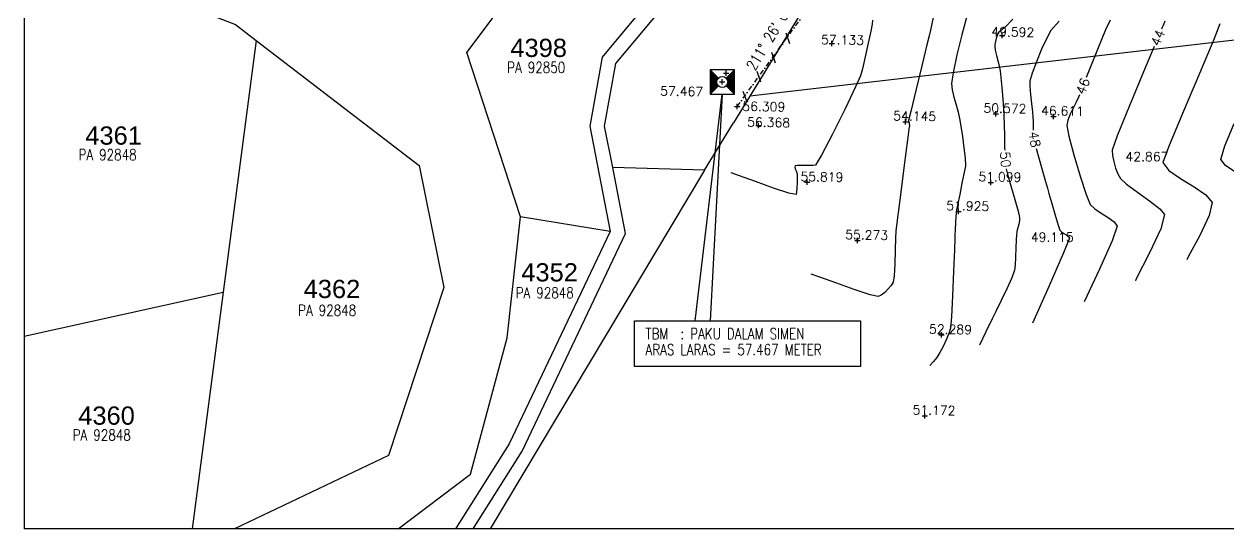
# Model space of a CAD drawing. Header units: metres. Extents: x -750 to 1235, y -4011 to -2636.
# Drawn here: x -749.5 to -253.8, y -4010.6 to -3802.9 of the extents above; entities that cross this region are included whole.
import ezdxf
from ezdxf.enums import TextEntityAlignment as Align

# ---------------------------------------------------------------- set-up
doc = ezdxf.new("R2010")
doc.units = ezdxf.units.M
doc.header["$MEASUREMENT"] = 0
doc.linetypes.add('DASHDOT', pattern=[1, 0.5, -0.25, 0, -0.25])
doc.layers.get('0').update_dxf_attribs({"linetype": 'CONTINUOUS'})
for name, color, linetype in [('BORDER', 1, 'CONTINUOUS'), ('EDIT2', 7, 'CONTINUOUS'), ('GL', 7, 'CONTINUOUS'), ('HEIGHT', 2, 'CONTINUOUS'), ('LOTS', 8, 'CONTINUOUS'), ('MAJANN', 6, 'CONTINUOUS'), ('MAJOR', 6, 'CONTINUOUS'), ('MINANN', 91, 'CONTINUOUS'), ('MINOR', 91, 'CONTINUOUS'), ('PTS', 1, 'CONTINUOUS')]:
    doc.layers.add(name, color=color, linetype=linetype)
doc.styles.get("Standard").update_dxf_attribs({"font": 'simplex.shx', "height": 1.5})
doc.styles.add('T', font='arial.ttf', dxfattribs={"height": 1.5})

# ---------------------------------------------------------------- blocks, each defined once
blk = doc.blocks.new('CROSS')
at = {"linetype": 'Continuous'}
for p, q in [((-0.5, 0), (0.5, 0)), ((0, -0.5), (0, 0.5))]:
    blk.add_line(p, q, dxfattribs=at)

msp = doc.modelspace()

# ---------------------------------------------------------------- linework, layer by layer
at = {"layer": 'BORDER', "color": 7}
msp.add_line((1235.49, -4010.63), (-749.54, -4010.63), dxfattribs=at)
at = {"layer": 'EDIT2', "color": 7}
msp.add_line((-749.54, -2635.63), (-749.54, -4010.63), dxfattribs=at)
at = {"layer": 'EDIT2'}
for p, q in [((-435.91, -3806.51), (-434.32, -3810.9)), ((-441.77, -3814.36), (-440.18, -3818.75)), ((-467.02, -3821.68), (-463.61, -3825.09)), ((-457.02, -3821.68), (-467.02, -3821.68)), ((-467.02, -3821.68), (-467.02, -3831.68)), ((-467.02, -3821.86), (-466.84, -3821.86)), ((-467.02, -3822.18), (-466.52, -3822.18)), ((-457.02, -3821.68), (-460.43, -3825.09)), ((-457.51, -3822.18), (-457.02, -3822.18)), ((-457.2, -3821.86), (-457.02, -3821.86)), ((-457.02, -3831.68), (-457.02, -3821.68)), ((-467.02, -3822.49), (-466.21, -3822.49)), ((-467.02, -3822.8), (-465.9, -3822.8)), ((-467.02, -3823.11), (-465.59, -3823.11)), ((-467.02, -3823.43), (-465.27, -3823.43)), ((-467.02, -3823.74), (-464.96, -3823.74)), ((-467.02, -3824.05), (-464.65, -3824.05)), ((-467.02, -3824.36), (-464.34, -3824.36)), ((-467.02, -3824.68), (-464.02, -3824.68)), ((-467.02, -3824.99), (-463.71, -3824.99)), ((-467.02, -3825.3), (-463.8, -3825.3)), ((-467.02, -3825.61), (-464, -3825.61)), ((-467.02, -3825.93), (-464.14, -3825.93)), ((-467.02, -3826.24), (-464.22, -3826.24)), ((-467.02, -3826.55), (-464.26, -3826.55)), ((-467.02, -3826.86), (-464.26, -3826.86)), ((-460.33, -3824.99), (-457.02, -3824.99)), ((-460.24, -3825.3), (-457.02, -3825.3)), ((-460.04, -3825.61), (-457.02, -3825.61)), ((-460.01, -3824.68), (-457.02, -3824.68)), ((-459.9, -3825.93), (-457.02, -3825.93)), ((-459.81, -3826.24), (-457.02, -3826.24)), ((-459.78, -3826.86), (-457.02, -3826.86)), ((-459.77, -3826.55), (-457.02, -3826.55)), ((-459.7, -3824.36), (-457.02, -3824.36)), ((-459.39, -3824.05), (-457.02, -3824.05)), ((-459.08, -3823.74), (-457.02, -3823.74)), ((-458.76, -3823.43), (-457.02, -3823.43)), ((-458.45, -3823.11), (-457.02, -3823.11)), ((-458.14, -3822.8), (-457.02, -3822.8)), ((-457.83, -3822.49), (-457.02, -3822.49)), ((-447.84, -3822.28), (-446.25, -3826.67)), ((-467.02, -3827.18), (-464.21, -3827.18)), ((-467.02, -3827.49), (-464.12, -3827.49)), ((-467.02, -3827.8), (-463.97, -3827.8)), ((-467.02, -3828.11), (-463.75, -3828.11)), ((-463.61, -3828.27), (-467.02, -3831.68)), ((-467.02, -3828.43), (-463.76, -3828.43)), ((-467.02, -3828.74), (-464.08, -3828.74)), ((-467.02, -3829.05), (-464.39, -3829.05)), ((-467.02, -3829.36), (-464.7, -3829.36)), ((-467.02, -3829.68), (-465.01, -3829.68)), ((-467.02, -3829.99), (-465.33, -3829.99)), ((-467.02, -3830.3), (-465.64, -3830.3)), ((-467.02, -3830.61), (-465.95, -3830.61)), ((-467.02, -3830.93), (-466.26, -3830.93)), ((-467.02, -3831.24), (-466.58, -3831.24)), ((-467.02, -3831.55), (-466.89, -3831.55)), ((-467.02, -3831.68), (-457.02, -3831.68)), ((-460.43, -3828.27), (-457.02, -3831.68)), ((-460.28, -3828.11), (-457.02, -3828.11)), ((-460.27, -3828.43), (-457.02, -3828.43)), ((-460.07, -3827.8), (-457.02, -3827.8)), ((-459.96, -3828.74), (-457.02, -3828.74)), ((-459.92, -3827.49), (-457.02, -3827.49)), ((-459.82, -3827.18), (-457.02, -3827.18)), ((-459.65, -3829.05), (-457.02, -3829.05)), ((-459.34, -3829.36), (-457.02, -3829.36)), ((-459.02, -3829.68), (-457.02, -3829.68)), ((-458.71, -3829.99), (-457.02, -3829.99)), ((-458.4, -3830.3), (-457.02, -3830.3)), ((-458.09, -3830.61), (-457.02, -3830.61)), ((-457.77, -3830.93), (-457.02, -3830.93)), ((-457.46, -3831.24), (-457.02, -3831.24)), ((-457.15, -3831.55), (-457.02, -3831.55)), ((-453.5, -3830.52), (-451.91, -3834.91))]:
    msp.add_line(p, q, dxfattribs=at)
at = {"layer": 'EDIT2', "linetype": 'DASHDOT', "ltscale": 4}
msp.add_lwpolyline([(-455.89, -3836.73), (-426.52, -3796.22), (-405.83, -3769.67), (-431.84, -3720.74), (-442.71, -3709.99), (-476.32, -3642.26), (-494.48, -3608.25), (-518.48, -3568.87), (-542.96, -3520.78), (-577.37, -3468.59), (-607.34, -3415.88), (-581.87, -3341.48)], dxfattribs=at)
at = {"layer": 'EDIT2'}
msp.add_lwpolyline([(-498.21, -3925.05), (-405.05, -3925.05), (-405.05, -3943.74), (-498.21, -3943.74)], close=True, dxfattribs=at)
msp.add_circle((-462.02, -3826.68), 2.25, dxfattribs=at)
at = {"layer": 'GL', "color": 10}
for p in [(260.58, -3750.08), (-409.26, -3764.91)]:
    msp.add_line(p, (-450.7, -3832.56), dxfattribs=at)
at = {"layer": 'GL'}
msp.add_line((-450.7, -3832.56), (-457.45, -3843.53), dxfattribs=at)
at = {"layer": 'HEIGHT', "color": 7}
for p, q in [((-473.15, -3925.05), (-462.02, -3831.68)), ((-462.02, -3831.68), (-467, -3925.05))]:
    msp.add_line(p, q, dxfattribs=at)
at = {"layer": 'LOTS', "color": 7}
for p, q in [((-749.54, -3769.39), (-662.5, -3803.06)), ((-472.69, -3769.9), (-511.51, -3816.52)), ((-505.86, -3819.13), (-467.45, -3773.02)), ((-567.18, -3814.59), (-544.84, -3784.7)), ((-662.5, -3803.06), (-653.94, -3809.62)), ((-653.94, -3809.62), (-667.59, -3913.16)), ((-653.94, -3809.62), (-586.82, -3861.07)), ((-545.16, -3882.23), (-567.18, -3814.59)), ((-511.51, -3816.52), (-516.59, -3844.9)), ((-510.47, -3844.85), (-505.86, -3819.13)), ((-516.59, -3844.9), (-508.14, -3888.23)), ((-507.16, -3861.89), (-510.47, -3844.85)), ((-469.38, -3863.04), (-457.45, -3843.53)), ((-586.82, -3861.07), (-576.67, -3911.29)), ((-469.38, -3863.04), (-557.63, -4010.63)), ((-469.38, -3863.04), (-507.16, -3861.89)), ((-501.88, -3889.03), (-507.16, -3861.89)), ((-550.62, -3931.94), (-545.16, -3882.23)), ((-508.14, -3888.23), (-545.16, -3882.23)), ((-508.14, -3888.23), (-549.73, -3975.64)), ((-544.44, -3978.57), (-501.88, -3889.03)), ((-576.67, -3911.29), (-599.47, -3980.48)), ((-749.54, -3931.28), (-667.59, -3913.16)), ((-667.59, -3913.16), (-680.36, -4010.63)), ((-565.77, -3988.14), (-550.62, -3931.94)), ((-549.73, -3975.64), (-571.83, -4010.63)), ((-599.47, -3980.48), (-662.86, -4010.63)), ((-564.67, -4010.63), (-544.44, -3978.57)), ((-595.44, -4010.63), (-565.77, -3988.14))]:
    msp.add_line(p, q, dxfattribs=at)
at = {"layer": 'MAJOR'}
for points in [[(-342.43, -3800.89), (-345.57, -3804.06), (-345.57, -3804.06), (-346.13, -3804.55), (-346.8, -3805.1), (-347.5, -3805.67), (-348.11, -3806.25), (-348.55, -3806.81), (-348.55, -3806.81), (-348.89, -3807.61), (-349.23, -3808.77), (-349.54, -3810.06), (-349.76, -3811.26), (-349.85, -3812.13), (-349.85, -3812.13), (-349.64, -3813.57), (-349.12, -3815.84), (-348.47, -3818.39), (-347.9, -3820.66), (-347.57, -3822.11), (-347.57, -3822.11), (-347.27, -3824.81), (-346.9, -3829), (-346.52, -3833.7), (-346.22, -3837.9), (-346.03, -3840.61), (-346.03, -3840.61), (-345.91, -3844.27), (-345.84, -3848.88), (-345.75, -3853.8), (-345.72, -3854.77)], [(-249.56, -3891.09), (-248.51, -3889.02), (-244.78, -3882.1), (-241.71, -3875.7), (-240.78, -3871.49), (-240.78, -3871.49), (-242.73, -3868.93), (-246.53, -3866.33), (-250.94, -3863.71), (-254.75, -3861.11), (-256.72, -3858.53), (-256.72, -3858.53), (-255.13, -3852.92), (-251.2, -3843.83)], [(-345.13, -3862.42), (-344.54, -3864.68), (-343.14, -3869.49), (-341.52, -3875.01), (-340.17, -3879.82), (-339.58, -3882.48), (-339.58, -3882.48), (-339.66, -3883.75), (-339.95, -3885.22), (-340.32, -3886.77), (-340.68, -3888.25), (-340.91, -3889.53), (-340.91, -3889.53), (-341.03, -3891.6), (-341.14, -3894.97), (-341.25, -3898.77), (-341.41, -3902.12), (-341.64, -3904.16), (-341.64, -3904.16), (-342.8, -3907.34), (-344.84, -3911.8), (-347.22, -3916.68), (-349.42, -3921.11), (-350.91, -3924.21), (-350.91, -3924.21), (-353.49, -3929.58), (-356.13, -3934.98)]]:
    msp.add_lwpolyline(points, dxfattribs=at)
at = {"layer": 'MINOR'}
for points in [[(-400.15, -3801.24), (-400.33, -3802.9), (-400.33, -3802.9), (-400.91, -3805.82), (-401.95, -3810.77), (-403.17, -3816.4), (-404.31, -3821.33), (-405.07, -3824.18), (-405.07, -3824.18), (-407.14, -3828.7), (-411.47, -3837.71), (-416.63, -3848.12), (-421.18, -3856.87), (-423.66, -3860.89), (-423.66, -3860.89), (-424.77, -3861.06), (-426.82, -3861.07), (-429.15, -3861.05), (-431.12, -3861.08), (-432.07, -3861.26), (-432.07, -3861.26), (-432.12, -3861.72), (-431.94, -3862.44), (-431.64, -3863.28), (-431.34, -3864.1), (-431.18, -3864.79), (-431.18, -3864.79), (-431.15, -3865.97), (-431.17, -3867.99), (-431.26, -3870.22), (-431.42, -3872.09), (-431.66, -3872.97), (-431.66, -3872.97), (-434.67, -3872.4), (-440.95, -3870.35), (-448.4, -3867.7), (-454.92, -3865.3), (-458.39, -3864.04), (-458.39, -3864.04)], [(-375.13, -3800.15), (-376.31, -3805.42), (-376.81, -3807.67), (-376.81, -3807.67), (-377.72, -3811.37), (-379.83, -3819.99), (-382.34, -3830.23), (-384.44, -3838.85), (-385.32, -3842.55), (-385.32, -3842.55), (-385.31, -3842.72), (-385.26, -3842.93), (-385.2, -3843.14), (-385.14, -3843.34), (-385.1, -3843.52), (-385.1, -3843.52), (-385.07, -3843.73), (-385.02, -3844.02), (-384.98, -3844.34), (-384.95, -3844.63), (-384.94, -3844.84), (-384.94, -3844.84), (-384.97, -3845.06), (-385.02, -3845.32), (-385.08, -3845.59), (-385.14, -3845.84), (-385.18, -3846.06), (-385.18, -3846.06), (-385.76, -3850.52), (-387.1, -3860.88), (-388.69, -3873.2), (-390.02, -3883.56), (-390.59, -3888.02), (-390.59, -3888.02), (-390.7, -3890.89), (-390.81, -3895.87), (-390.98, -3901.53), (-391.26, -3906.43), (-391.69, -3909.14), (-391.69, -3909.14), (-392.48, -3910.43), (-393.68, -3911.89), (-395.09, -3913.28), (-396.53, -3914.38), (-397.8, -3914.96), (-397.8, -3914.96), (-401.19, -3914.23), (-407.7, -3912.1), (-415.28, -3909.41), (-421.86, -3907.01), (-425.36, -3905.74), (-425.36, -3905.74)], [(-361.46, -3800.1), (-363.44, -3807.3), (-365.43, -3815.57), (-366.96, -3822.92), (-367.59, -3827.34), (-367.59, -3827.34), (-367.32, -3829.94), (-366.64, -3832.95), (-365.76, -3836.1), (-364.91, -3839.12), (-364.3, -3841.73), (-364.3, -3841.73), (-363.78, -3844.88), (-363.13, -3849.16), (-362.5, -3853.82), (-362.04, -3858.11), (-361.92, -3861.26), (-361.92, -3861.26), (-362.29, -3863.26), (-363.17, -3867.69), (-364.23, -3872.93), (-365.13, -3877.37), (-365.53, -3879.37), (-365.53, -3879.37), (-365.57, -3879.64), (-365.61, -3879.96), (-365.66, -3880.29), (-365.69, -3880.61), (-365.72, -3880.88), (-365.72, -3880.88), (-365.79, -3882.06), (-365.92, -3884.53), (-366.07, -3887.43), (-366.19, -3889.91), (-366.25, -3891.08), (-366.25, -3891.08), (-366.43, -3895.72), (-366.77, -3904.5), (-367.19, -3914.65), (-367.65, -3923.41), (-368.07, -3927.98), (-368.07, -3927.98), (-368.77, -3930.26), (-369.81, -3932.87), (-371.05, -3935.54), (-372.37, -3938.02), (-373.64, -3940.03), (-373.64, -3940.03), (-375.07, -3941.74), (-376.62, -3943.41)], [(-323.25, -3801.65), (-326.74, -3805.55), (-326.74, -3805.55), (-328.39, -3808.6), (-330.51, -3813.19), (-332.65, -3818.34), (-334.4, -3823.07), (-335.31, -3826.38), (-335.31, -3826.38), (-335.33, -3828.55), (-335.07, -3831.88), (-334.67, -3835.59), (-334.29, -3838.93), (-334.08, -3841.15), (-334.08, -3841.15), (-334.03, -3842.74), (-334.01, -3844.58), (-333.98, -3846.51), (-333.98, -3846.52)], [(-302.26, -3801.19), (-304.19, -3805.26), (-307.26, -3812.64), (-310.67, -3821.17), (-312.11, -3824.82)], [(-279.82, -3801.63), (-280.51, -3803.4), (-280.95, -3804.55), (-280.95, -3804.55), (-281.13, -3804.97)], [(-257.1, -3802.78), (-259.57, -3809.22), (-265.47, -3823.19), (-272.48, -3839.65), (-278.29, -3853.56), (-280.6, -3859.87), (-280.6, -3859.87), (-278.1, -3863.15), (-273.26, -3866.46), (-267.65, -3869.78), (-262.83, -3873.09), (-260.34, -3876.35), (-260.34, -3876.35), (-261.53, -3881.69), (-265.42, -3889.83), (-270.17, -3898.63), (-270.78, -3899.82)], [(-284.11, -3812.04), (-288.52, -3822.49), (-294.46, -3836.75), (-299.4, -3848.9), (-301.49, -3854.72), (-301.49, -3854.72), (-301.36, -3856.88), (-300.84, -3859.44), (-300.04, -3862.1), (-299.07, -3864.55), (-298.03, -3866.47), (-298.03, -3866.47), (-295.54, -3868.76), (-291.08, -3872.05), (-286.05, -3875.67), (-281.86, -3878.95), (-279.91, -3881.21), (-279.91, -3881.21), (-281.45, -3887.09), (-286.07, -3897.01), (-291.68, -3908.04), (-291.92, -3908.53)], [(-314.93, -3831.96), (-315.29, -3832.87), (-315.29, -3832.87), (-316.27, -3834.98), (-317.49, -3837.43), (-318.7, -3840), (-319.66, -3842.46), (-320.09, -3844.61), (-320.09, -3844.61), (-319.33, -3848.95), (-317.31, -3856.64), (-314.7, -3865.41), (-312.21, -3872.98), (-310.5, -3877.09), (-310.5, -3877.09), (-308.66, -3878.9), (-305.96, -3880.7), (-303.09, -3882.5), (-300.7, -3884.29), (-299.47, -3886.06), (-299.47, -3886.06), (-301.44, -3892.04), (-306.73, -3903.77), (-313.06, -3917.24)], [(-332.72, -3854.06), (-331.79, -3857.48), (-330.26, -3862.89), (-328.89, -3867.65), (-328.09, -3870.42), (-328.09, -3870.42), (-327.48, -3872.62), (-326.34, -3876.76), (-324.98, -3881.53), (-323.75, -3885.62), (-322.98, -3887.7), (-322.98, -3887.7), (-322.32, -3888.35), (-321.36, -3889), (-320.33, -3889.64), (-319.47, -3890.28), (-319.03, -3890.92), (-319.03, -3890.92), (-321.44, -3896.98), (-327.38, -3910.54), (-334.23, -3925.96)]]:
    msp.add_lwpolyline(points, dxfattribs=at)

# ---------------------------------------------------------------- block references
at = {"layer": 'PTS', "xscale": 2.200000000000273, "yscale": 2.200000000000273, "zscale": 2.200000000000273}
for p in [(-346.77, -3807.6), (-416.88, -3810.87), (-460.36, -3823.08), (-462.02, -3826.68), (-455.89, -3836.73), (-386.51, -3843.02), (-349.35, -3839.83), (-325.67, -3840.89), (-447.04, -3844.56), (-427.03, -3867.86), (-351.44, -3868.02), (-364.69, -3879.99), (-406.31, -3891.93), (-371.79, -3930.79), (-378.57, -3964.08)]:
    msp.add_blockref('CROSS', p, dxfattribs=at)

# ---------------------------------------------------------------- texts
at = {"layer": 'EDIT2', "color": 7, "width": 0.8}
msp.add_text('211%%D 26\' 06" 92.224', height=4.5, rotation=58.565, dxfattribs=at).set_placement((-448.64, -3822.32))
at = {"layer": 'EDIT2', "color": 7, "linetype": 'Continuous', "style": 'T'}
for s, p in [('4398', (-549.29, -3816.39)), ('4361', (-724.33, -3852.48)), ('4352', (-544.79, -3908.77)), ('4362', (-634.41, -3915.61)), ('4360', (-727.24, -3967.74))]:
    msp.add_text(s, height=7.5, dxfattribs=at).set_placement(p)
at = {"layer": 'EDIT2', "color": 7, "width": 0.8}
for s, p in [('PA 92850', (-550.61, -3822.96)), ('PA 92848', (-727.13, -3858.88)), ('PA 92848', (-547.09, -3915.72)), ('PA 92848', (-636.7, -3922.9)), ('TBM  : PAKU DALAM SIMEN', (-493.6, -3932.56)), ('ARAS LARAS = 57.467 METER', (-493.6, -3939.12)), ('PA 92848', (-729.51, -3974.23))]:
    msp.add_text(s, height=4.5, dxfattribs=at).set_placement(p)
at = {"layer": 'HEIGHT'}
for s, p in [('49.592', (-351.26, -3807.83)), ('57.133', (-421.37, -3811.1)), ('57.467', (-487.63, -3832.25)), ('56.309', (-453.79, -3838.52)), ('50.572', (-354.48, -3839.26)), ('46.611', (-330.8, -3840.32)), ('56.368', (-451.8, -3845.03)), ('54.145', (-391.64, -3842.45)), ('55.819', (-429.86, -3867.46)), ('51.099', (-356.57, -3867.45)), ('51.925', (-369.81, -3879.42)), ('55.273', (-411.44, -3891.36)), ('52.289', (-376.91, -3930.22)), ('51.172', (-383.7, -3963.51))]:
    msp.add_text(s, height=3.75, rotation=359, dxfattribs=at).set_placement(p)
at = {"layer": 'HEIGHT', "color": 2}
for s, p in [('42.867', (-295.98, -3859.26, -14.6)), ('49.115', (-334.96, -3892.43, -8.35))]:
    msp.add_text(s, height=3.75, dxfattribs=at).set_placement(p)
at = {"layer": 'MAJANN'}
msp.add_text(' 50 ', height=3.9, rotation=274.4, dxfattribs=at).set_placement((-345.42, -3858.59), align=Align.MIDDLE_CENTER)
at = {"layer": 'MINANN'}
for s, rotation, p in [(' 44 ', 67.1299, (-282.62, -3808.51)), (' 46 ', 68.4579, (-313.52, -3828.39)), (' 48 ', 279.4815, (-333.35, -3850.29))]:
    msp.add_text(s, height=3.9, rotation=rotation, dxfattribs=at).set_placement(p, align=Align.MIDDLE_CENTER)

doc.saveas('drawing.dxf')
